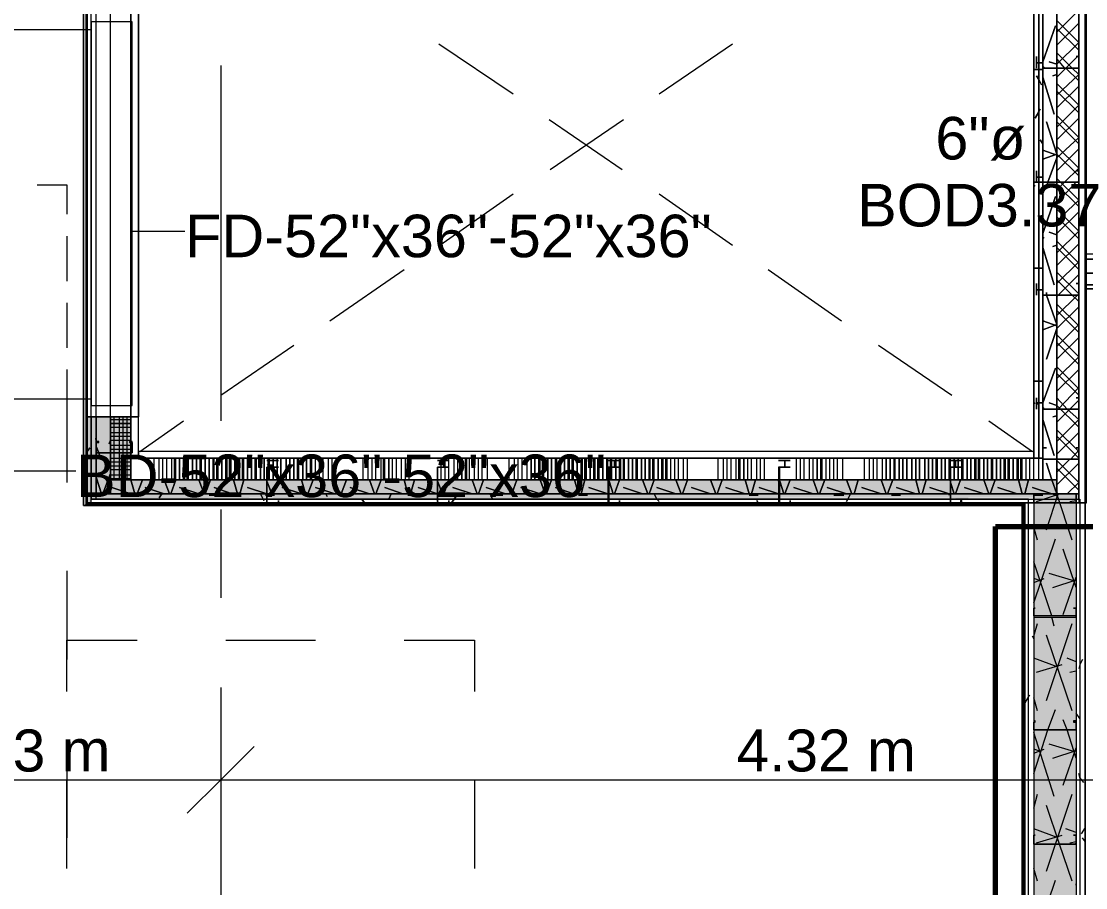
# Model space of a CAD drawing. Header units: metres. Extents: x -2 to 237, y -8 to 52.
# Drawn here: x 25.294 to 29.098, y 29.486 to 32.582 of the extents above; entities that cross this region are included whole.
import ezdxf

# ---------------------------------------------------------------- set-up
doc = ezdxf.new("R2010")
doc.units = ezdxf.units.M
doc.layers.add('HVAC - Ductos', color=5, linetype='Continuous', lineweight=0)
doc.layers.add('PDF3_Text', color=7, linetype='Continuous', lineweight=0)
doc.layers.add('PDF3_Geometry', color=7, linetype='Continuous', lineweight=0, true_color=0xaaaaaa)
doc.layers.add('PDF3_Solid Fills', color=7, linetype='Continuous', lineweight=0, true_color=0xffffff)
doc.styles.add('PDF Helvetica', font='')
doc.styles.get('PDF Helvetica').set_extended_font_data('Helvetica')

msp = doc.modelspace()

# ---------------------------------------------------------------- hatches: boundary and pattern name
at = {"layer": 'PDF3_Solid Fills', "lineweight": 0, "transparency": 33554559}
h = msp.add_hatch(color=256, dxfattribs=at)
h.paths.add_polyline_path([(25.5433, 32.6162), (25.5617, 32.6162), (25.5617, 33.9866), (25.5433, 33.9866)])
h.paths.add_polyline_path([(25.5617, 31.1678), (25.5433, 31.1678), (25.5433, 30.8745), (25.5617, 30.8745)])
h = msp.add_hatch(color=256, dxfattribs=at)
h.paths.add_polyline_path([(25.5433, 32.6162), (25.5617, 32.6162), (25.5617, 33.9866), (25.5433, 33.9866)])
h.paths.add_polyline_path([(25.5617, 31.1678), (25.5433, 31.1678), (25.5433, 30.8745), (25.5617, 30.8745)])
h = msp.add_hatch(color=256, dxfattribs=at)
h.paths.add_polyline_path([(25.612, 32.6162), (25.612, 34.0004), (25.5617, 34.0004), (25.5617, 32.6162)])
h.paths.add_polyline_path([(25.612, 31.1678), (25.5617, 31.1678), (25.5617, 30.8929), (25.612, 30.8929)])
h = msp.add_hatch(color=256, dxfattribs=at)
h.paths.add_polyline_path([(25.612, 32.6162), (25.612, 34.0004), (25.5617, 34.0004), (25.5617, 32.6162)])
h.paths.add_polyline_path([(25.612, 31.1678), (25.5617, 31.1678), (25.5617, 30.8929), (25.612, 30.8929)])
h = msp.add_hatch(color=256, dxfattribs=at)
h.paths.add_polyline_path([(25.612, 32.6162), (25.6854, 32.6162), (25.6854, 34.0004), (25.612, 34.0004)])
h.paths.add_polyline_path([(25.6854, 31.1678), (25.612, 31.1678), (25.612, 30.9433), (25.6854, 30.9433)])
h = msp.add_hatch(color=256, dxfattribs=at)
h.paths.add_polyline_path([(25.612, 32.6162), (25.6854, 32.6162), (25.6854, 34.0004), (25.612, 34.0004)])
h.paths.add_polyline_path([(25.6854, 31.1678), (25.612, 31.1678), (25.612, 30.9433), (25.6854, 30.9433)])
h = msp.add_hatch(color=256, dxfattribs=at)
h.paths.add_polyline_path([(25.5296, 32.6162), (25.5433, 32.6162), (25.5433, 33.9683), (25.5296, 33.9683)])
h.paths.add_polyline_path([(25.5296, 30.8608), (25.5433, 30.8608), (25.5433, 31.1678), (25.5296, 31.1678)])
h = msp.add_hatch(color=256, dxfattribs=at)
h.paths.add_polyline_path([(25.5296, 32.6162), (25.5433, 32.6162), (25.5433, 33.9683), (25.5296, 33.9683)])
h.paths.add_polyline_path([(25.5296, 30.8608), (25.5433, 30.8608), (25.5433, 31.1678), (25.5296, 31.1678)])
h = msp.add_hatch(color=256, dxfattribs=at)
h.paths.add_polyline_path([(27.3904, 30.8928), (27.3904, 30.9433), (25.612, 30.9433), (25.612, 30.8928)])
h.paths.add_polyline_path([(28.0046, 30.8928), (28.9946, 30.8928), (28.9946, 30.9433), (28.0046, 30.9433)])
h.paths.add_polyline_path([(28, 30.8928), (28, 30.9433), (27.395, 30.9433), (27.395, 30.8928)])
h = msp.add_hatch(color=256, dxfattribs=at)
h.paths.add_polyline_path([(27.3904, 30.8928), (27.3904, 30.9433), (25.612, 30.9433), (25.612, 30.8928)])
h.paths.add_polyline_path([(28.0046, 30.8928), (28.9946, 30.8928), (28.9946, 30.9433), (28.0046, 30.9433)])
h.paths.add_polyline_path([(28, 30.8928), (28, 30.9433), (27.395, 30.9433), (27.395, 30.8928)])
h = msp.add_hatch(color=256, dxfattribs=at)
h.paths.add_polyline_path([(25.5662, 30.8745), (26.13, 30.8791), (26.1712, 30.8791), (27.1853, 30.8745), (27.1934, 30.8745), (27.1934, 30.8791), (27.3904, 30.8791), (27.3904, 30.8928), (25.5617, 30.8928), (25.5617, 30.8745)])
h.paths.add_polyline_path([(29.0634, 30.8928), (29.0634, 30.8745), (29.0726, 30.8745), (29.0726, 30.8928)])
h.paths.add_polyline_path([(28.0046, 30.8928), (28.0046, 30.8791), (28.6142, 30.8791), (28.6779, 30.8745), (28.6784, 30.8745), (28.6784, 30.8791), (28.9121, 30.8791), (28.9121, 30.8928)])
h.paths.add_polyline_path([(27.395, 30.8928), (27.395, 30.8745), (28, 30.8745), (28, 30.8928)])
h = msp.add_hatch(color=256, dxfattribs=at)
h.paths.add_polyline_path([(26.1712, 30.8791), (26.7624, 30.8745), (26.7671, 30.8745), (26.7671, 30.8791), (26.7808, 30.8791), (27.3856, 30.8745), (27.3904, 30.8745), (27.3904, 30.8928), (25.5617, 30.8928), (25.5617, 30.8745), (25.5662, 30.8745), (26.13, 30.8791)])
h.paths.add_polyline_path([(28.0046, 30.8928), (28.0046, 30.8791), (28.6142, 30.8791), (28.6779, 30.8745), (28.6784, 30.8745), (28.6784, 30.8791), (29.0726, 30.8791), (29.0726, 30.8928)])
h.paths.add_polyline_path([(27.395, 30.8928), (27.395, 30.8745), (28, 30.8745), (28, 30.8928)])
msp.add_hatch(color=256, dxfattribs=at).paths.add_polyline_path([(29.0313, 25.5853), (28.9121, 25.5807), (28.9121, 24.3982), (29.0588, 24.3982), (28.9121, 24.3936), (28.9121, 24.1003), (29.0633, 24.1003), (29.0633, 30.8928), (28.9121, 30.8928), (28.9121, 30.4574), (28.9213, 30.4574), (28.9121, 30.4528), (28.9121, 28.427), (28.9671, 28.427), (28.9121, 28.4224), (28.9121, 25.5853)])

# ---------------------------------------------------------------- linework, layer by layer
at = {"layer": 'HVAC - Ductos', "lineweight": 0}
for points in [[(25.5433, 32.5795), (25.5433, 31.2091), (25.69, 31.2091), (25.69, 32.5795)], [(25.2592, 32.552), (25.5433, 32.552), (25.5433, 31.232), (25.2592, 31.232)]]:
    msp.add_lwpolyline(points, close=True, dxfattribs=at)
for points in [[(25.3508, 31.9974), (25.4562, 31.9974), (25.4562, 31.892)], [(25.4562, 31.8141), (25.4562, 31.6537)], [(25.6854, 31.8324), (25.8779, 31.8324)], [(25.4562, 31.5757), (25.4562, 31.4153)], [(25.4562, 31.3374), (25.4562, 31.232), (25.4562, 30.9341)], [(25.2637, 30.9754), (25.4883, 30.9754)], [(25.4562, 30.6178), (25.4562, 30.3016)], [(25.4562, 30.187), (25.4562, 30.3703), (25.7083, 30.3703)], [(26.0246, 30.3703), (26.3454, 30.3703)], [(26.6617, 30.3703), (26.9138, 30.3703), (26.9138, 30.187)], [(26.0062, 30.1091), (26.0062, 29.8708), (26.0062, 29.6324)], [(25.4562, 29.9808), (25.4562, 29.6645)], [(26.1254, 29.9899), (26.0062, 29.8708), (25.887, 29.7516)], [(16.5691, 29.8708), (18.297, 29.8708), (21.8445, 29.8708), (24.5717, 29.8708), (26.0062, 29.8708), (30.5621, 29.8708)], [(25.4562, 29.5545), (25.4562, 29.8708)], [(26.9138, 29.8708), (26.9138, 29.5545)]]:
    msp.add_lwpolyline(points, dxfattribs=at)
at = {"layer": 'PDF3_Geometry', "lineweight": 0}
for points in [[(17.3987, 23.9902), (19.3879, 23.9902), (29.0954, 23.9902), (29.2054, 23.9902), (29.2054, 24.114), (29.0954, 24.114), (29.0954, 24.2103), (29.0954, 30.8608), (29.1, 30.8608), (29.1, 31.6399), (29.1, 31.7316), (29.1, 33.9683), (29.0954, 33.9683), (29.0954, 34.1837), (19.3879, 34.1837), (17.3987, 34.1837)], [(28.9946, 32.8225), (28.9946, 33.4229), (28.9946, 34.0004), (29.0726, 34.0004), (29.0726, 30.8928), (29.0634, 30.8928), (29.0726, 30.8928), (29.0726, 30.8745), (29.0726, 30.8928), (29.0726, 33.9683), (29.0954, 33.9683), (29.0954, 33.9866), (29.0954, 34.1699)], [(25.612, 31.1678), (25.5617, 31.1678), (25.5617, 32.6162), (25.5617, 33.9683), (25.5617, 33.9866), (25.5617, 34.0004), (25.612, 34.0004), (25.5617, 34.0004), (23.0958, 34.0004), (23.0958, 33.9866), (23.0958, 33.9683), (23.0958, 30.8928), (23.0454, 30.8928), (22.9445, 30.8928), (22.3945, 30.8928)], [(27.3904, 30.8745), (26.7808, 30.8745), (26.1712, 30.8745), (25.7129, 30.8745), (25.5617, 30.8745), (25.5433, 30.8745), (25.5433, 31.1678), (25.5433, 32.6162), (25.5433, 33.9683), (25.5433, 33.9866), (23.1095, 33.9866)], [(25.5617, 32.6162), (25.612, 32.6162), (25.6854, 32.6162), (25.6854, 31.1678), (25.6854, 31.0395), (25.6854, 31.0211), (25.7129, 31.0211), (28.9121, 31.0211), (28.9304, 31.0211), (28.9442, 31.0211), (28.9442, 30.9433), (28.9442, 31.0211), (28.9442, 33.7941), (28.9442, 33.9683), (28.9442, 33.9866), (28.9442, 34.0004), (28.9946, 34.0004), (28.9442, 34.0004), (28.9304, 34.0004), (25.6854, 34.0004), (25.612, 34.0004)], [(25.6854, 33.9866), (28.9304, 33.9866), (28.9304, 33.9683), (28.9304, 31.0211)], [(23.1279, 33.9683), (25.5296, 33.9683), (25.5296, 30.8608), (25.5296, 31.1678), (25.5296, 32.6162), (25.5296, 31.1678), (25.5433, 31.1678)], [(25.7129, 30.8608), (25.5433, 30.8608), (25.5296, 30.8608), (28.88, 30.8608), (28.8754, 30.8608), (28.8754, 30.8562), (28.8709, 30.8516), (25.5158, 30.8516), (25.5158, 33.9591), (25.5158, 30.8516), (25.5158, 33.9591), (25.5158, 30.8516), (28.8709, 30.8516), (28.8754, 30.8562), (28.8754, 30.8608), (28.88, 30.8608), (25.7129, 30.8608), (25.5433, 30.8608), (25.5296, 30.8608), (25.5296, 33.9683)], [(25.5296, 33.9683), (25.5296, 30.8608), (28.6784, 30.8608), (25.5296, 30.8608), (25.525, 30.8608), (25.525, 30.8562), (25.5204, 30.8516), (25.5158, 30.8516), (28.8709, 30.8516), (25.5158, 30.8516), (25.5204, 30.8516), (25.525, 30.8562), (25.525, 30.8608), (25.5296, 30.8608), (25.525, 30.8608), (25.525, 30.8562), (25.5204, 30.8516), (25.5158, 30.8516), (25.5204, 30.8516), (25.525, 30.8562), (25.525, 30.8608), (25.5296, 30.8608), (25.5296, 33.9683)], [(25.525, 33.9683), (25.525, 30.8608), (28.8754, 30.8608), (25.525, 30.8608), (25.525, 33.9683), (25.525, 30.8562), (28.8754, 30.8562), (25.525, 30.8562), (25.525, 33.9683)], [(25.5296, 31.1678), (25.7129, 31.1678), (25.7129, 32.6162), (25.6854, 32.6162), (25.6854, 33.9683), (25.7129, 33.9683), (28.9121, 33.9683), (25.7129, 33.9683)], [(28.9121, 33.9683), (28.9121, 31.0441), (28.9121, 31.0211), (28.9121, 31.0441)], [(28.9121, 33.7941), (28.9121, 31.0441), (28.9121, 33.9683), (28.9121, 33.8308)], [(29.1, 30.8608), (29.0954, 30.8608), (29.0954, 30.8928), (29.0954, 30.8608), (29.0954, 30.8745), (29.0954, 30.8928), (29.0954, 33.9683)], [(28.9121, 33.7941), (28.9121, 31.0441), (25.7129, 31.0441), (25.7129, 31.1678), (25.5296, 31.1678), (25.5296, 30.8608), (25.7129, 30.8608), (28.88, 30.8608), (28.88, 24.2103)], [(28.9442, 33.7941), (28.9442, 30.9433), (28.9946, 30.9433), (28.9946, 30.8928), (28.9946, 30.9433), (28.9946, 31.0166), (28.9946, 31.1953), (28.9946, 31.6033), (28.9946, 32.0066), (28.9946, 32.4145), (28.9946, 32.6162)], [(28.9946, 32.8179), (28.9946, 32.6162), (28.9946, 32.4145), (28.9946, 32.0066), (28.9946, 31.6033), (28.9946, 31.1953), (28.9946, 31.0166), (28.9946, 30.8928), (28.9946, 30.9433), (28.6142, 30.9433), (28.0046, 30.9433)], [(25.5433, 30.8608), (25.5433, 30.8745), (26.1712, 30.8745), (26.7808, 30.8745), (27.3904, 30.8745), (26.7808, 30.8745), (26.1712, 30.8745), (25.5617, 30.8745), (25.5617, 30.8928), (26.1712, 30.8928), (26.7808, 30.8928), (27.3904, 30.8928), (26.7808, 30.8928), (26.1712, 30.8928), (25.7129, 30.8928), (25.612, 30.8928), (25.5617, 30.8928), (25.5617, 31.1678), (25.5617, 32.6162), (25.5433, 32.6162), (25.5296, 32.6162)], [(25.5296, 31.1678), (25.5296, 32.6162), (25.5296, 31.1678)], [(25.5617, 31.1678), (25.5433, 31.1678), (25.5433, 32.6162)], [(28.9946, 32.6162), (28.9946, 32.4145), (28.9946, 32.0066), (28.9946, 31.6033), (28.9946, 31.1953), (28.9946, 31.0166), (28.9946, 30.9433), (28.9442, 30.9433), (28.9121, 30.9433), (28.6142, 30.9433), (28.0046, 30.9433), (28.6142, 30.9433), (28.9442, 30.9433), (28.9442, 31.0211), (25.6854, 31.0211), (25.6854, 30.9433), (26.1712, 30.9433), (26.7808, 30.9433), (27.3904, 30.9433), (26.7808, 30.9433), (26.1712, 30.9433), (25.7129, 30.9433), (25.6854, 30.9433), (25.612, 30.9433), (25.612, 31.0395), (25.612, 31.1678), (25.612, 32.6162)], [(25.6854, 31.1678), (25.612, 31.1678), (25.612, 32.6162)], [(25.7129, 32.6162), (25.7129, 31.1678), (25.6854, 31.1678), (25.6854, 32.6162)], [(28.9946, 32.5429), (29.068, 32.6162)], [(28.9946, 32.4283), (29.0726, 32.5062), (28.9946, 32.5841)], [(28.9946, 32.497), (29.0726, 32.5749)], [(28.9946, 32.5566), (29.0726, 32.4787)], [(26.7854, 32.5016), (27.0513, 32.3229)], [(27.5738, 32.3229), (27.835, 32.5016)], [(28.9946, 32.3183), (29.0726, 32.3916), (29.0496, 32.4145), (28.9946, 32.4695)], [(28.9946, 32.3824), (29.0267, 32.4145), (29.0726, 32.4604)], [(26.0062, 32.4237), (26.0062, 31.1541)], [(28.9946, 32.4466), (29.0222, 32.4145)], [(29.0267, 32.4145), (29.0726, 32.3687)], [(28.9946, 32.2037), (29.0726, 32.2816), (28.9946, 32.3595)], [(28.9946, 32.2724), (29.0726, 32.3504)], [(28.9946, 32.332), (29.0726, 32.2541)], [(27.1796, 32.2312), (27.4408, 32.0524)], [(27.1842, 32.0524), (27.4454, 32.2312)], [(28.9946, 32.0937), (29.0726, 32.167), (28.9946, 32.2449)], [(28.9946, 32.1579), (29.0726, 32.2358)], [(28.9946, 32.222), (29.0726, 32.1441)], [(28.9946, 31.9791), (29.0222, 32.0066), (29.0726, 32.057), (28.9946, 32.1349)], [(28.9946, 32.0479), (29.0726, 32.1257)], [(28.9946, 32.1074), (29.0726, 32.0295)], [(28.9946, 31.8691), (29.0726, 31.9424), (28.9946, 32.0203)], [(28.9946, 31.9333), (29.0634, 32.0066)], [(28.9946, 31.9974), (29.0726, 31.9195)], [(29.068, 32.0066), (29.0726, 32.0112)], [(26.79, 31.782), (27.0513, 31.9653)], [(27.5738, 31.9653), (27.835, 31.782)], [(28.9946, 31.7545), (29.0726, 31.8324), (28.9946, 31.9104)], [(28.9946, 31.8233), (29.0726, 31.9012)], [(28.9946, 31.8829), (29.0726, 31.805)], [(29.0726, 31.7179), (28.9946, 31.7958)], [(28.9946, 31.7087), (29.0726, 31.7866)], [(28.9946, 31.7729), (29.0726, 31.6949)], [(31.3826, 31.7499), (29.0954, 31.7499)], [(26.3959, 31.5116), (26.6617, 31.6949)], [(27.9634, 31.6949), (28.2246, 31.5116)], [(28.9946, 31.6445), (29.0726, 31.7224)], [(28.9946, 31.53), (29.068, 31.6033), (29.0726, 31.6079), (28.9946, 31.6858)], [(28.9946, 31.5987), (29.0726, 31.6766)], [(28.9946, 31.6583), (29.0496, 31.6033), (29.0726, 31.5803)], [(29.0954, 31.6262), (31.3826, 31.6262), (29.1, 31.6262)], [(29.0726, 31.4933), (28.9946, 31.5711)], [(28.9946, 31.4841), (29.0726, 31.562)], [(28.9946, 31.5483), (29.0726, 31.4703)], [(28.9946, 31.4199), (29.0726, 31.4979)], [(28.9946, 31.3053), (29.0726, 31.3833), (28.9946, 31.4612)], [(26.0062, 31.2458), (26.2675, 31.4245)], [(28.3576, 31.4245), (28.6188, 31.2458)], [(28.9946, 31.3741), (29.0726, 31.452)], [(28.9946, 31.4337), (29.0726, 31.3558)], [(29.0726, 31.2687), (28.9946, 31.3466)], [(28.9946, 31.2595), (29.0726, 31.3374)], [(28.9946, 31.3237), (29.0726, 31.2458)], [(28.9992, 31.1953), (29.0726, 31.2733)], [(28.9946, 31.0808), (29.0726, 31.1587), (29.0313, 31.1953), (28.9946, 31.2366)], [(28.9946, 31.1495), (29.0404, 31.1953), (29.0726, 31.2274)], [(28.9946, 31.2091), (29.0726, 31.1312)], [(25.5296, 30.8608), (25.5296, 31.1678), (25.5296, 30.8608)], [(25.7175, 31.0441), (25.8733, 31.1541)], [(28.7517, 31.1541), (28.9076, 31.0441)], [(29.0726, 31.0441), (28.9946, 31.122)], [(28.9946, 31.0349), (29.0726, 31.1128)], [(28.9946, 31.0991), (29.0726, 31.0211)], [(29.045, 31.0166), (29.0726, 31.0487)], [(28.9946, 30.9708), (29.0404, 31.0166)], [(29.0313, 30.8928), (29.0726, 30.9341), (28.9946, 31.012)], [(28.9946, 30.9249), (29.0726, 31.0028)], [(28.9946, 30.9845), (29.0726, 30.9066)], [(27.3904, 30.9433), (26.7808, 30.9433), (26.1712, 30.9433), (25.612, 30.9433), (25.612, 30.8928), (26.1712, 30.8928), (26.7808, 30.8928), (27.3904, 30.8928)], [(28, 30.9433), (27.395, 30.9433)], [(27.395, 30.8928), (28.0046, 30.8928), (28.6142, 30.8928), (28.9121, 30.8928)], [(28.8938, 24.2103), (28.8938, 30.8608), (28.8938, 30.8745), (28.6142, 30.8745), (28.0046, 30.8745), (27.395, 30.8745), (28.0046, 30.8745), (28.6142, 30.8745), (28.9121, 30.8745), (29.0634, 30.8745), (29.0726, 30.8745), (29.0726, 30.8928), (29.0634, 30.8928), (29.0634, 30.8745), (29.0634, 30.8608), (29.0634, 24.2103)], [(28.9992, 30.8928), (28.9946, 30.8974)], [(27.395, 30.8745), (28.0046, 30.8745), (28.6142, 30.8745), (28.9121, 30.8745), (29.0634, 30.8745), (29.0726, 30.8745), (29.0726, 30.8608), (25.5433, 30.8608), (25.5296, 30.8608), (28.88, 30.8608), (28.88, 24.2103), (28.88, 30.8608)], [(25.5296, 30.8608), (29.1, 30.8608), (25.5296, 30.8608)], [(28.88, 24.2103), (28.88, 30.8608), (28.8754, 30.8608), (28.8754, 30.8562), (28.8709, 30.8516), (28.8709, 24.2194), (28.8709, 30.8516)], [(28.8754, 30.8562), (28.8754, 24.2103), (28.8754, 30.8608)], [(28.9121, 30.8608), (28.9121, 24.2103), (28.9121, 24.1003), (28.8938, 24.1003)], [(29.0726, 30.8745), (29.0772, 30.8745), (29.0772, 30.8608)], [(29.1917, 24.0498), (29.0954, 24.0498), (29.0954, 24.1003), (29.0954, 24.2103), (29.0954, 30.8608), (29.0772, 30.8608), (29.0772, 24.2103), (29.0772, 24.1003)], [(29.1, 30.8608), (29.0954, 30.8608), (29.0954, 24.114), (29.9709, 24.114)], [(26.0062, 30.8378), (26.0062, 30.5216)], [(26.0062, 30.2007), (26.0062, 28.9312)]]:
    msp.add_lwpolyline(points, dxfattribs=at)
for points in [[(28.9304, 33.9866), (28.9304, 31.0211), (28.9442, 31.0211), (28.9442, 33.7941), (28.9442, 33.9866)], [(28.9121, 33.9683), (28.9121, 31.0211), (28.9304, 31.0211), (28.9304, 33.9683)], [(29.0726, 30.8608), (29.0954, 30.8608), (29.0954, 33.9683), (29.0726, 33.9683)], [(29.1, 30.8608), (29.1, 31.6399), (29.1, 31.7316), (29.1, 33.9683), (29.0954, 33.9683), (29.0954, 30.8608)], [(28.9442, 32.4558), (28.9442, 32.4329), (28.9258, 32.4329), (28.9213, 32.4329), (28.9213, 32.4145), (28.9213, 32.4558), (28.9213, 32.4512), (28.9213, 32.4558), (28.9213, 32.4145), (28.9213, 32.4329), (28.9258, 32.4329), (28.9442, 32.4329), (28.9442, 32.4145), (28.9488, 32.4145), (29.0726, 32.4145), (29.0726, 32.4558), (29.0634, 32.4558), (29.0726, 32.4558), (29.0726, 32.4145), (28.9488, 32.4145), (28.9442, 32.4145)], [(28.9442, 32.0479), (28.9442, 32.0249), (28.9258, 32.0249), (28.9213, 32.0249), (28.9213, 32.0066), (28.9213, 32.0479), (28.9213, 32.0433), (28.9213, 32.0479), (28.9213, 32.0066), (28.9213, 32.0249), (28.9258, 32.0249), (28.9442, 32.0249), (28.9442, 32.0066), (28.9488, 32.0066), (29.0726, 32.0066), (29.0726, 32.0479), (29.0634, 32.0479), (29.0726, 32.0479), (29.0726, 32.0066), (28.9488, 32.0066), (28.9442, 32.0066)], [(29.1276, 31.7316), (29.0954, 31.7316), (29.0954, 31.6445), (29.0954, 31.6399), (29.1276, 31.6399), (29.1276, 31.6491), (29.1276, 31.6399), (29.0954, 31.6399), (29.0954, 31.6445), (29.0954, 31.7316), (29.1276, 31.7316), (29.1276, 31.727)], [(31.3826, 31.7316), (29.0954, 31.7316)], [(29.0954, 31.6812), (30.9655, 31.6812), (31.3688, 31.6812), (31.3826, 31.6812), (31.3688, 31.6812), (30.9655, 31.6812)], [(28.9442, 31.6445), (28.9442, 31.6216), (28.9258, 31.6216), (28.9213, 31.6216), (28.9213, 31.6033), (28.9213, 31.6399), (28.9213, 31.6445), (28.9213, 31.6399), (28.9213, 31.6354), (28.9213, 31.6399), (28.9213, 31.6445), (28.9213, 31.6399), (28.9213, 31.6033), (28.9213, 31.6216), (28.9258, 31.6216), (28.9442, 31.6216), (28.9442, 31.6033), (28.9488, 31.6033), (29.0726, 31.6033), (29.0726, 31.6399), (29.0726, 31.6445), (29.0634, 31.6445), (29.0726, 31.6445), (29.0726, 31.6399), (29.0726, 31.6033), (28.9488, 31.6033), (28.9442, 31.6033)], [(29.0954, 31.6399), (31.3826, 31.6399)], [(28.9442, 31.2366), (28.9442, 31.2183), (28.9258, 31.2183), (28.9213, 31.2183), (28.9213, 31.2137), (28.9213, 31.1999), (28.9213, 31.2366), (28.9213, 31.232), (28.9213, 31.2366), (28.9213, 31.1953), (28.9213, 31.2137), (28.9258, 31.2137), (28.9258, 31.2183), (28.9442, 31.2183), (28.9442, 31.1953), (28.9488, 31.1953), (29.0726, 31.1953), (29.0726, 31.2366), (29.0634, 31.2366), (29.0726, 31.2366), (29.0726, 31.1953), (28.9488, 31.1953), (28.9442, 31.1953)], [(25.5296, 30.8608), (25.5433, 30.8608), (25.5433, 31.1678), (25.5296, 31.1678)], [(25.5433, 30.8745), (25.5617, 30.8745), (25.5617, 31.1678), (25.5433, 31.1678)], [(25.5617, 30.8928), (25.612, 30.8928), (25.612, 31.0395), (25.612, 31.1678), (25.5617, 31.1678)], [(25.612, 30.9433), (25.6854, 30.9433), (25.6854, 31.0395), (25.6854, 31.1678), (25.612, 31.1678), (25.612, 31.0395)], [(25.7129, 31.0211), (25.7129, 31.1678), (25.6854, 31.1678), (25.6854, 31.0395), (25.6854, 31.0211)], [(25.5617, 31.0762), (25.5663, 31.0762), (25.5709, 31.0762), (25.5709, 31.0808), (25.5617, 31.0808), (25.5617, 31.0762), (25.5617, 31.0395), (25.69, 31.0395), (25.69, 31.0762), (25.69, 31.0808), (25.6808, 31.0808), (25.6808, 31.0762), (25.69, 31.0762), (25.69, 31.0395), (25.5617, 31.0395)], [(25.7129, 31.0441), (25.7129, 31.0211), (28.9121, 31.0211), (28.9121, 31.0441)], [(28.9442, 31.0578), (28.9488, 31.0578), (28.958, 31.0578), (28.9488, 31.0578), (28.9442, 31.0578), (28.9442, 31.0166), (28.9488, 31.0166), (29.0726, 31.0166), (29.0726, 31.0578), (29.0634, 31.0578), (29.0726, 31.0578), (29.0726, 31.0166), (28.9488, 31.0166), (28.9442, 31.0166)], [(28.9442, 31.0578), (28.9488, 31.0578), (28.958, 31.0578), (28.9488, 31.0578), (28.9442, 31.0578), (28.9442, 31.0166), (28.9488, 31.0166), (29.0726, 31.0166), (29.0726, 31.0578), (29.0634, 31.0578), (29.0726, 31.0578), (29.0726, 31.0166), (28.9488, 31.0166), (28.9442, 31.0166)], [(26.2125, 30.9891), (26.1942, 30.9891), (26.1942, 31.012), (26.1896, 31.012), (26.1758, 31.012), (26.2125, 31.012), (26.2079, 31.012), (26.2125, 31.012), (26.1712, 31.012), (26.1896, 31.012), (26.1942, 31.012), (26.1942, 30.9891), (26.1758, 30.9891), (26.1712, 30.9891), (26.1712, 30.8653), (26.1712, 30.8608), (26.1758, 30.8608), (26.2125, 30.8608), (26.2125, 30.8653), (26.2125, 30.8699), (26.2125, 30.8653), (26.2125, 30.8608), (26.1758, 30.8608), (26.1712, 30.8608), (26.1712, 30.8653), (26.1712, 30.9891), (26.1758, 30.9891)], [(26.8221, 30.9891), (26.8038, 30.9891), (26.8038, 31.012), (26.7854, 31.012), (26.8221, 31.012), (26.8175, 31.012), (26.8221, 31.012), (26.7854, 31.012), (26.7808, 31.012), (26.7854, 31.012), (26.8038, 31.012), (26.8038, 30.9891), (26.7854, 30.9891), (26.7808, 30.9891), (26.7808, 30.8653), (26.7808, 30.8608), (26.7854, 30.8608), (26.8221, 30.8608), (26.8221, 30.8653), (26.8221, 30.8699), (26.8221, 30.8653), (26.8221, 30.8608), (26.7854, 30.8608), (26.7808, 30.8653), (26.7808, 30.9891), (26.7854, 30.9891)], [(27.4317, 30.9891), (27.4134, 30.9891), (27.4134, 31.012), (27.395, 31.012), (27.4317, 31.012), (27.4271, 31.012), (27.4317, 31.012), (27.395, 31.012), (27.3904, 31.012), (27.395, 31.012), (27.4134, 31.012), (27.4134, 30.9891), (27.395, 30.9891), (27.3904, 30.9891), (27.3904, 30.8653), (27.3904, 30.8608), (27.395, 30.8608), (27.4317, 30.8608), (27.4317, 30.8653), (27.4317, 30.8699), (27.4317, 30.8653), (27.4317, 30.8608), (27.395, 30.8608), (27.395, 30.8653), (27.395, 30.9891)], [(28.0413, 30.9891), (28.023, 30.9891), (28.023, 31.012), (28.0046, 31.012), (28.0413, 31.012), (28.0367, 31.012), (28.0413, 31.012), (28.0046, 31.012), (28, 31.012), (28.0046, 31.012), (28.023, 31.012), (28.023, 30.9891), (28.0046, 30.9891), (28, 30.9891), (28, 30.8653), (28.0046, 30.8608), (28.0413, 30.8608), (28.0413, 30.8653), (28.0413, 30.8699), (28.0413, 30.8653), (28.0413, 30.8608), (28.0046, 30.8608), (28.0046, 30.8653), (28.0046, 30.9891)], [(28.6554, 30.9891), (28.6326, 30.9891), (28.6326, 31.012), (28.6142, 31.012), (28.6508, 31.012), (28.6463, 31.012), (28.6508, 31.012), (28.6554, 31.012), (28.6508, 31.012), (28.6142, 31.012), (28.6326, 31.012), (28.6326, 30.9891), (28.6142, 30.9891), (28.6142, 30.8653), (28.6142, 30.8608), (28.6508, 30.8608), (28.6554, 30.8653), (28.6554, 30.8699), (28.6508, 30.8699), (28.6508, 30.8653), (28.6508, 30.8608), (28.6142, 30.8608), (28.6142, 30.8653), (28.6142, 30.9891)], [(28, 30.9433), (27.395, 30.9433)], [(27.395, 30.8928), (28.0046, 30.8928), (28.6142, 30.8928), (28.9121, 30.8928), (28.6142, 30.8928), (28.0046, 30.8928)], [(29.0634, 30.8608), (29.0634, 30.8883), (29.0634, 30.8928), (28.9121, 30.8928), (28.9121, 30.8883), (28.9121, 30.8608), (28.9167, 30.8608), (28.9121, 30.8608), (28.9121, 30.8883), (28.9121, 30.8928), (29.0634, 30.8928), (29.0634, 30.8883), (29.0634, 30.8608), (29.0588, 30.8608)], [(29.0954, 24.114), (29.0954, 30.8608), (29.0954, 24.1186), (29.9709, 24.1186), (29.9709, 24.1232), (29.9709, 24.1278), (29.9709, 24.1232), (29.9709, 24.1186), (29.9709, 24.114)], [(28.9121, 30.4849), (28.9121, 30.4574), (28.9121, 30.4528), (29.0588, 30.4528), (29.0634, 30.4528), (29.0634, 30.4574), (29.0634, 30.4849), (29.0542, 30.4849), (29.0634, 30.4849), (29.0634, 30.4574), (29.0588, 30.4574), (28.9121, 30.4574), (28.9121, 30.4849), (28.9167, 30.4849)], [(28.9121, 30.0816), (28.9121, 30.0495), (29.0634, 30.0495), (29.0634, 30.0816), (29.0588, 30.0816), (29.0588, 30.077), (29.0634, 30.077), (29.0634, 30.0495), (28.9121, 30.0495), (28.9121, 30.077), (28.9167, 30.077), (28.9167, 30.0816)], [(28.9121, 30.0816), (28.9121, 30.0495), (29.0588, 30.0495), (29.0634, 30.0495), (29.0634, 30.0816), (29.0542, 30.0816), (29.0542, 30.077), (29.0634, 30.077), (29.0634, 30.0495), (29.0588, 30.0495), (28.9121, 30.0495), (28.9121, 30.077), (28.9167, 30.077), (28.9167, 30.0816)], [(28.9121, 29.6737), (28.9121, 29.6461), (28.9121, 29.6416), (29.0588, 29.6416), (29.0634, 29.6416), (29.0634, 29.6461), (29.0634, 29.6737), (29.0542, 29.6737), (29.0634, 29.6737), (29.0634, 29.6461), (29.0588, 29.6416), (28.9121, 29.6416), (28.9121, 29.6461), (28.9121, 29.6737), (28.9167, 29.6737)]]:
    msp.add_lwpolyline(points, close=True, dxfattribs=at)
at = {"layer": 'PDF3_Geometry', "color": 254, "lineweight": 0, "true_color": 0xdddddd}
for points in [[(28.99, 32.5657), (28.9442, 32.4374), (28.9442, 32.4329), (28.9442, 32.4374)], [(28.9488, 32.4191), (28.9442, 32.4145)], [(28.9671, 32.4374), (28.9946, 32.4283)], [(28.9442, 32.3824), (28.9854, 32.2495)], [(28.9946, 32.3916), (28.9808, 32.387)], [(28.958, 32.222), (28.9946, 32.1074), (28.9442, 32.0891), (28.9946, 32.1074)], [(28.9442, 32.1211), (28.9946, 32.1029)], [(28.9946, 32.0937), (28.9626, 32.0066), (28.958, 31.9837), (28.9626, 32.0066)], [(28.99, 31.9562), (28.9442, 31.8233)], [(28.9488, 31.8095), (28.9442, 31.805)], [(28.9671, 31.8279), (28.9946, 31.8187)], [(28.9442, 31.7729), (28.9854, 31.6399)], [(28.9946, 31.782), (28.9808, 31.7774)], [(28.958, 31.6124), (28.958, 31.6033), (28.9946, 31.4979), (28.9442, 31.4795), (28.9946, 31.4979), (28.958, 31.6033)], [(28.9442, 31.5116), (28.9946, 31.4933)], [(28.9946, 31.4841), (28.958, 31.3741)], [(28.99, 31.342), (28.9442, 31.2183), (28.9442, 31.2137), (28.9442, 31.2183)], [(28.9488, 31.1999), (28.9442, 31.1953)], [(28.9671, 31.2183), (28.9946, 31.2091)], [(25.5709, 31.1678), (25.5663, 31.1678)], [(28.9442, 31.1587), (28.9854, 31.0303)], [(28.9946, 31.1724), (28.9808, 31.1678)], [(25.612, 31.0854), (25.6075, 31.0716)], [(25.5617, 31.0716), (25.5617, 31.067)], [(25.5617, 31.0624), (25.5709, 31.0395), (25.5754, 31.0257), (25.5709, 31.0395)], [(25.612, 30.9662), (25.5846, 30.8928)], [(28.958, 31.0028), (28.9763, 30.9433), (28.9946, 30.8928), (28.9763, 30.9433)], [(25.5617, 30.9524), (25.58, 30.8928)], [(25.6854, 30.9433), (25.6992, 30.8928)], [(25.7267, 30.9433), (25.7083, 30.8928)], [(25.8046, 30.9433), (25.8229, 30.8928)], [(25.8459, 30.9433), (25.8275, 30.8928)], [(25.9283, 30.9433), (25.9467, 30.8928)], [(25.9696, 30.9433), (25.9513, 30.8928)], [(26.0521, 30.9433), (26.0658, 30.8928)], [(26.0888, 30.9433), (26.075, 30.8928)], [(26.1712, 30.9387), (26.1896, 30.8928)], [(26.2125, 30.9433), (26.1942, 30.8928)], [(26.295, 30.9433), (26.3088, 30.8928)], [(26.3362, 30.9433), (26.3179, 30.8928)], [(26.4142, 30.9433), (26.4325, 30.8928)], [(26.4554, 30.9433), (26.4371, 30.8928)], [(26.5379, 30.9433), (26.5562, 30.8928)], [(26.5792, 30.9433), (26.5608, 30.8928)], [(26.6617, 30.9433), (26.6754, 30.8928)], [(26.6984, 30.9433), (26.6846, 30.8928)], [(26.7808, 30.9387), (26.7992, 30.8928)], [(26.8221, 30.9433), (26.8038, 30.8928)], [(26.9046, 30.9433), (26.9229, 30.8928)], [(26.9459, 30.9433), (26.9275, 30.8928)], [(27.0238, 30.9433), (27.0421, 30.8928)], [(27.065, 30.9433), (27.0467, 30.8928)], [(27.1475, 30.9433), (27.1658, 30.8928)], [(27.1888, 30.9433), (27.1704, 30.8928)], [(27.2712, 30.9433), (27.285, 30.8928)], [(27.308, 30.9433), (27.2942, 30.8928)], [(27.395, 30.9387), (27.4088, 30.8928)], [(27.4317, 30.9433), (27.4134, 30.8928)], [(27.5142, 30.9433), (27.5325, 30.8928)], [(27.5554, 30.9433), (27.5371, 30.8928)], [(27.6334, 30.9433), (27.6517, 30.8928)], [(27.6746, 30.9433), (27.6562, 30.8928)], [(27.7571, 30.9433), (27.7754, 30.8928)], [(27.7984, 30.9433), (27.78, 30.8928)], [(27.8808, 30.9433), (27.8946, 30.8928)], [(27.9175, 30.9433), (27.9038, 30.8928)], [(28, 30.9433), (28, 30.9387)], [(28.0046, 30.9387), (28.0184, 30.8928)], [(28.0413, 30.9433), (28.023, 30.8928)], [(28.1238, 30.9433), (28.1421, 30.8928)], [(28.165, 30.9433), (28.1467, 30.8928)], [(28.243, 30.9433), (28.2613, 30.8928)], [(28.2842, 30.9433), (28.2704, 30.8928)], [(28.3667, 30.9433), (28.385, 30.8928)], [(28.408, 30.9433), (28.3896, 30.8928)], [(28.4904, 30.9433), (28.5042, 30.8928)], [(28.5271, 30.9433), (28.5134, 30.8928)], [(28.6096, 30.9433), (28.6142, 30.9387)], [(28.6142, 30.9341), (28.628, 30.8928)], [(28.6508, 30.9433), (28.6326, 30.8928)], [(28.7334, 30.9433), (28.7517, 30.8928)], [(28.7746, 30.9433), (28.7563, 30.8928)], [(28.8571, 30.9433), (28.8709, 30.8928)], [(28.8938, 30.9433), (28.88, 30.8928)], [(25.5983, 30.8928), (25.5892, 30.8928)], [(25.6166, 30.9157), (25.6854, 30.8928)], [(25.7175, 30.8928), (25.7129, 30.8928)], [(25.7358, 30.9157), (25.8046, 30.8928)], [(25.8413, 30.8928), (25.8321, 30.8928)], [(25.8596, 30.9157), (25.9283, 30.8928)], [(25.965, 30.8928), (25.9558, 30.8928)], [(25.9833, 30.9157), (26.0475, 30.8928)], [(26.0842, 30.8928), (26.0796, 30.8928)], [(26.1025, 30.9157), (26.1712, 30.8928)], [(26.2079, 30.8928), (26.1988, 30.8928)], [(26.2263, 30.9157), (26.295, 30.8928)], [(26.3271, 30.8928), (26.3225, 30.8928)], [(26.3454, 30.9157), (26.4142, 30.8928)], [(26.4508, 30.8928), (26.4462, 30.8928)], [(26.4692, 30.9157), (26.5379, 30.8928)], [(26.5746, 30.8928), (26.5654, 30.8928)], [(26.5929, 30.9157), (26.6571, 30.8928)], [(26.6938, 30.8928), (26.6892, 30.8928)], [(26.7121, 30.9157), (26.7808, 30.8928)], [(26.8175, 30.8928), (26.8084, 30.8928)], [(26.8358, 30.9157), (26.9046, 30.8928)], [(26.9367, 30.8928), (26.9321, 30.8928)], [(26.955, 30.9157), (27.0238, 30.8928)], [(27.0604, 30.8928), (27.0558, 30.8928)], [(27.0788, 30.9157), (27.1475, 30.8928)], [(27.1842, 30.8928), (27.175, 30.8928)], [(27.2025, 30.9157), (27.2666, 30.8928)], [(27.3034, 30.8928), (27.2988, 30.8928)], [(27.3217, 30.9157), (27.3904, 30.8928)], [(27.4271, 30.8928), (27.418, 30.8928)], [(27.4454, 30.9157), (27.5142, 30.8928)], [(27.5462, 30.8928), (27.5417, 30.8928)], [(27.5646, 30.9157), (27.6334, 30.8928)], [(27.67, 30.8928), (27.6654, 30.8928)], [(27.6884, 30.9157), (27.7571, 30.8928)], [(27.7938, 30.8928), (27.7846, 30.8928)], [(27.8121, 30.9157), (27.8808, 30.8928)], [(27.913, 30.8928), (27.9084, 30.8928)], [(27.9312, 30.9157), (28, 30.8928)], [(28.0367, 30.8928), (28.0275, 30.8928)], [(28.055, 30.9157), (28.1238, 30.8928)], [(28.1558, 30.8928), (28.1513, 30.8928)], [(28.1742, 30.9157), (28.243, 30.8928)], [(28.2796, 30.8928), (28.275, 30.8928)], [(28.298, 30.9157), (28.3667, 30.8928)], [(28.4034, 30.8928), (28.3942, 30.8928)], [(28.4217, 30.9157), (28.4904, 30.8928)], [(28.5226, 30.8928), (28.518, 30.8928)], [(28.5408, 30.9157), (28.6096, 30.8928)], [(28.6463, 30.8928), (28.6371, 30.8928)], [(28.6646, 30.9157), (28.7334, 30.8928)], [(28.7654, 30.8928), (28.7608, 30.8928)], [(28.7838, 30.9157), (28.8526, 30.8928)], [(28.8892, 30.8928), (28.8846, 30.8928)], [(28.9076, 30.9157), (28.9763, 30.8928)]]:
    msp.add_lwpolyline(points, close=True, dxfattribs=at)
at = {"layer": 'PDF3_Geometry', "color": 254, "lineweight": 0, "true_color": 0xeaeaea}
for points in [[(28.9304, 32.4099), (28.9121, 32.4099), (28.9304, 32.4099), (28.9442, 32.4099)], [(28.9213, 32.387), (28.9304, 32.3733), (28.9396, 32.355), (28.9304, 32.3733)], [(28.9167, 32.2358), (28.9304, 32.2587), (28.935, 32.2679), (28.9304, 32.2587)], [(28.935, 32.1579), (28.9442, 32.1441)], [(28.9304, 32.0066), (28.9121, 32.0066), (28.9304, 32.0066), (28.9442, 32.0066)], [(28.9121, 31.9974), (28.9167, 31.9929)], [(28.9304, 31.6995), (28.9121, 31.6995), (28.9304, 31.6995), (28.9442, 31.6995)], [(28.9304, 31.2961), (28.9121, 31.2961), (28.9304, 31.2961), (28.9442, 31.2961)], [(28.9121, 31.2137), (28.9167, 31.2183)], [(25.6854, 31.1449), (25.612, 31.1449)], [(25.5617, 31.0899), (25.5571, 31.0899)], [(25.5296, 31.0441), (25.5388, 31.0578)], [(25.8596, 31.0211), (25.8596, 30.9433)], [(25.9054, 31.0211), (25.9054, 30.9433)], [(25.9192, 31.0211), (25.9192, 30.9433)], [(25.9513, 31.0211), (25.9513, 30.9433)], [(25.965, 31.0211), (25.965, 30.9433)], [(26.0108, 31.0211), (26.0108, 30.9433)], [(26.0429, 31.0211), (26.0429, 30.9433)], [(26.0566, 31.0211), (26.0566, 30.9433)], [(26.1025, 31.0211), (26.1025, 30.9433)], [(26.1163, 31.0211), (26.1163, 30.9433)], [(26.1483, 31.0211), (26.1483, 30.9433)], [(26.1621, 31.0211), (26.1621, 30.9433)], [(26.1942, 31.0211), (26.1942, 30.9891), (26.1942, 30.9433), (26.1942, 30.9891)], [(26.2079, 31.0211), (26.2079, 31.012), (26.2079, 30.9433), (26.2079, 31.012)], [(26.2217, 31.0211), (26.2217, 30.9433)], [(26.24, 31.0211), (26.24, 30.9433)], [(26.2538, 31.0211), (26.2538, 30.9433)], [(26.2675, 31.0211), (26.2675, 30.9433)], [(26.2996, 31.0211), (26.2996, 30.9433)], [(26.3134, 31.0211), (26.3134, 30.9433)], [(26.6066, 31.0211), (26.6066, 30.9433)], [(26.8679, 31.0211), (26.8679, 30.9433)], [(27.1154, 31.0211), (27.1154, 30.9433)], [(27.1292, 31.0211), (27.1292, 30.9433)], [(27.175, 31.0211), (27.175, 30.9433)], [(27.1888, 31.0211), (27.1888, 30.9433)], [(27.2209, 31.0211), (27.2209, 30.9433)], [(27.2346, 31.0211), (27.2346, 30.9433)], [(27.2804, 31.0211), (27.2804, 30.9433)], [(27.3125, 31.0211), (27.3125, 30.9433)], [(27.3263, 31.0211), (27.3263, 30.9433)], [(27.3721, 31.0211), (27.3721, 30.9433)], [(27.3858, 31.0211), (27.3858, 30.9433)], [(27.418, 31.0211), (27.418, 30.9891), (27.418, 30.9433), (27.418, 30.9891)], [(27.4638, 31.0211), (27.4638, 30.9433)], [(27.4775, 31.0211), (27.4775, 30.9433)], [(27.5096, 31.0211), (27.5096, 30.9433)], [(27.5234, 31.0211), (27.5234, 30.9433)], [(27.5692, 31.0211), (27.5692, 30.9433)], [(27.8763, 31.0211), (27.8763, 30.9433)], [(28.1376, 31.0211), (28.1376, 30.9433)], [(28.385, 31.0211), (28.385, 30.9433)], [(28.3988, 31.0211), (28.3988, 30.9433)], [(28.4308, 31.0211), (28.4308, 30.9433)], [(28.4446, 31.0211), (28.4446, 30.9433)], [(28.4584, 31.0211), (28.4584, 30.9433)], [(28.4767, 31.0211), (28.4767, 30.9433)], [(28.4904, 31.0211), (28.4904, 30.9433)], [(28.5042, 31.0211), (28.5042, 30.9433)], [(28.5226, 31.0211), (28.5226, 30.9433)], [(28.5363, 31.0211), (28.5363, 30.9433)], [(28.55, 31.0211), (28.55, 30.9433)], [(28.5821, 31.0211), (28.5821, 30.9433)], [(28.5959, 31.0211), (28.5959, 30.9433)], [(28.628, 31.0211), (28.628, 31.012), (28.628, 30.9891), (28.628, 30.9433), (28.628, 30.9891)], [(28.6417, 31.0211), (28.6417, 30.9891), (28.6417, 30.9433), (28.6417, 31.012)], [(28.6554, 31.0211), (28.6554, 30.9433)], [(28.6738, 31.0211), (28.6738, 30.9433)], [(28.6876, 31.0211), (28.6876, 30.9433)], [(28.7334, 31.0211), (28.7334, 30.9433)], [(28.7471, 31.0211), (28.7471, 30.9433)], [(28.7792, 31.0211), (28.7792, 30.9433)], [(28.793, 31.0211), (28.793, 30.9433)], [(28.8388, 31.0211), (28.8388, 30.9433)], [(25.5571, 30.8928), (25.5617, 30.8928)], [(25.7862, 30.8791), (25.7954, 30.8928)], [(26.1575, 30.8745), (26.1621, 30.8699), (26.1575, 30.8745), (26.1483, 30.8928)], [(26.3821, 30.8928), (26.3867, 30.8837)], [(26.6021, 30.8745), (26.6066, 30.8745), (26.6158, 30.8928), (26.6066, 30.8745)], [(26.9688, 30.8928), (26.9779, 30.8745)], [(27.5646, 30.8745), (27.5738, 30.8653), (27.5646, 30.8745), (27.5554, 30.8928)], [(28.243, 30.8653), (28.2476, 30.8745), (28.2567, 30.8928), (28.2476, 30.8745)], [(28.6096, 30.8883), (28.6096, 30.8928)], [(25.6946, 30.8883), (25.6579, 30.8883)], [(25.9971, 30.8883), (25.965, 30.8883)], [(26.1988, 30.8883), (26.1712, 30.8883), (26.1666, 30.8883), (26.1712, 30.8883)], [(26.5104, 30.8745), (26.5196, 30.8608)], [(26.7075, 30.8883), (26.6754, 30.8883)], [(26.8312, 30.8608), (26.8404, 30.8745), (26.8496, 30.8883), (26.8404, 30.8745)], [(27.0146, 30.8883), (26.9779, 30.8883)], [(27.3171, 30.8883), (27.285, 30.8883)], [(27.9267, 30.8883), (27.8946, 30.8883)], [(27.9221, 30.8699), (27.9267, 30.8608)], [(28.2338, 30.8883), (28.1971, 30.8883)], [(28.4354, 30.8883), (28.4034, 30.8883)]]:
    msp.add_lwpolyline(points, close=True, dxfattribs=at)
for points in [[(25.612, 31.1587), (25.6854, 31.1587)], [(25.6258, 30.9433), (25.6258, 31.1678)], [(25.6442, 30.9433), (25.6442, 31.0395), (25.6442, 31.1678)], [(25.6579, 30.9433), (25.6579, 31.0395), (25.6579, 31.1678)], [(25.6717, 30.9433), (25.6717, 31.0395), (25.6717, 31.1678)], [(25.612, 31.1312), (25.6854, 31.1312)], [(25.612, 31.1128), (25.6854, 31.1128)], [(25.612, 31.0991), (25.6854, 31.0991)], [(25.612, 31.0854), (25.6854, 31.0854)], [(25.612, 31.067), (25.6854, 31.067)], [(25.612, 31.0533), (25.6854, 31.0533)], [(25.612, 31.0395), (25.6854, 31.0395)], [(25.612, 31.0211), (25.6854, 31.0211)], [(25.612, 31.0074), (25.6854, 31.0074)], [(25.7679, 30.9433), (25.7679, 31.0211)], [(25.7862, 30.9433), (25.7862, 31.0211)], [(25.8, 30.9433), (25.8, 31.0211)], [(25.8138, 30.9433), (25.8138, 31.0211)], [(25.8321, 30.9433), (25.8321, 31.0211)], [(25.8413, 30.9433), (25.8413, 31.0211)], [(25.8459, 30.9433), (25.8459, 31.0211)], [(25.8733, 30.9433), (25.8733, 31.0211)], [(25.8779, 30.9433), (25.8779, 31.0211)], [(25.887, 30.9433), (25.887, 31.0211)], [(25.8916, 30.9433), (25.8916, 31.0211)], [(25.9329, 30.9433), (25.9329, 31.0211)], [(25.9375, 30.9433), (25.9375, 31.0211)], [(25.9788, 30.9433), (25.9788, 31.0211)], [(25.9833, 30.9433), (25.9833, 31.0211)], [(25.9925, 30.9433), (25.9925, 31.0211)], [(25.9971, 30.9433), (25.9971, 31.0211)], [(26.0246, 30.9433), (26.0246, 31.0211)], [(26.0292, 30.9433), (26.0292, 31.0211)], [(26.0383, 30.9433), (26.0383, 31.0211)], [(26.0704, 30.9433), (26.0704, 31.0211)], [(26.075, 30.9433), (26.075, 31.0211)], [(26.0842, 30.9433), (26.0842, 31.0211)], [(26.0888, 30.9433), (26.0888, 31.0211)], [(26.1163, 30.9433), (26.1163, 31.0211)], [(26.13, 30.9433), (26.13, 31.0211)], [(26.1346, 30.9433), (26.1346, 31.0211)], [(26.1758, 30.9433), (26.1758, 31.012), (26.1758, 31.0211)], [(26.1804, 30.9433), (26.1804, 31.012), (26.1804, 31.0211)], [(26.2812, 30.9433), (26.2812, 31.0211)], [(26.2858, 30.9433), (26.2858, 31.0211)], [(26.3271, 30.9433), (26.3271, 31.0211)], [(26.3316, 30.9433), (26.3316, 31.0211)], [(26.3454, 30.9433), (26.3454, 31.0211)], [(26.3592, 30.9433), (26.3592, 31.0211)], [(26.3729, 30.9433), (26.3729, 31.0211)], [(26.3913, 30.9433), (26.3913, 31.0211)], [(26.405, 30.9433), (26.405, 31.0211)], [(26.515, 30.9433), (26.515, 31.0211)], [(26.5334, 30.9433), (26.5334, 31.0211)], [(26.5471, 30.9433), (26.5471, 31.0211)], [(26.5608, 30.9433), (26.5608, 31.0211)], [(26.5792, 30.9433), (26.5792, 31.0211)], [(26.5884, 30.9433), (26.5884, 31.0211)], [(26.5929, 30.9433), (26.5929, 31.0211)], [(26.6204, 30.9433), (26.6204, 31.0211)], [(26.6342, 30.9433), (26.6342, 31.0211)], [(26.6525, 30.9433), (26.6525, 31.0211)], [(26.6663, 30.9433), (26.6663, 31.0211)], [(26.68, 30.9433), (26.68, 31.0211)], [(26.7946, 30.9433), (26.7946, 31.012), (26.7946, 31.0211)], [(26.8084, 30.9433), (26.8084, 30.9891), (26.8084, 31.0211)], [(26.8221, 30.9433), (26.8221, 31.0211)], [(26.8404, 30.9433), (26.8404, 31.0211)], [(26.8542, 30.9433), (26.8542, 31.0211)], [(26.8816, 30.9433), (26.8816, 31.0211)], [(26.8862, 30.9433), (26.8862, 31.0211)], [(26.8954, 30.9433), (26.8954, 31.0211)], [(26.9138, 30.9433), (26.9138, 31.0211)], [(26.9275, 30.9433), (26.9275, 31.0211)], [(26.9413, 30.9433), (26.9413, 31.0211)], [(26.9596, 30.9433), (26.9596, 31.0211)], [(27.0375, 30.9433), (27.0375, 31.0211)], [(27.0558, 30.9433), (27.0558, 31.0211)], [(27.0696, 30.9433), (27.0696, 31.0211)], [(27.0834, 30.9433), (27.0834, 31.0211)], [(27.1017, 30.9433), (27.1017, 31.0211)], [(27.143, 30.9433), (27.143, 31.0211)], [(27.1475, 30.9433), (27.1475, 31.0211)], [(27.1566, 30.9433), (27.1566, 31.0211)], [(27.1612, 30.9433), (27.1612, 31.0211)], [(27.2025, 30.9433), (27.2025, 31.0211)], [(27.2071, 30.9433), (27.2071, 31.0211)], [(27.2484, 30.9433), (27.2484, 31.0211)], [(27.253, 30.9433), (27.253, 31.0211)], [(27.2621, 30.9433), (27.2621, 31.0211)], [(27.2666, 30.9433), (27.2666, 31.0211)], [(27.2942, 30.9433), (27.2942, 31.0211)], [(27.2988, 30.9433), (27.2988, 31.0211)], [(27.308, 30.9433), (27.308, 31.0211)], [(27.34, 30.9433), (27.34, 31.0211)], [(27.3446, 30.9433), (27.3446, 31.0211)], [(27.3538, 30.9433), (27.3538, 31.0211)], [(27.3584, 30.9433), (27.3584, 31.0211)], [(27.3904, 30.9433), (27.3904, 31.0211)], [(27.3996, 30.9433), (27.3996, 31.012), (27.3996, 31.0211)], [(27.4042, 30.9433), (27.4042, 31.012), (27.4042, 31.0211)], [(27.4317, 30.9433), (27.4317, 31.012), (27.4317, 31.0211)], [(27.4362, 30.9433), (27.4362, 31.0211)], [(27.4454, 30.9433), (27.4454, 31.0211)], [(27.45, 30.9433), (27.45, 31.0211)], [(27.4913, 30.9433), (27.4913, 31.0211)], [(27.4959, 30.9433), (27.4959, 31.0211)], [(27.5371, 30.9433), (27.5371, 31.0211)], [(27.5417, 30.9433), (27.5417, 31.0211)], [(27.5508, 30.9433), (27.5508, 31.0211)], [(27.5554, 30.9433), (27.5554, 31.0211)], [(27.583, 30.9433), (27.583, 31.0211)], [(27.5875, 30.9433), (27.5875, 31.0211)], [(27.5967, 30.9433), (27.5967, 31.0211)], [(27.6013, 30.9433), (27.6013, 31.0211)], [(27.615, 30.9433), (27.615, 31.0211)], [(27.6288, 30.9433), (27.6288, 31.0211)], [(27.6425, 30.9433), (27.6425, 31.0211)], [(27.6608, 30.9433), (27.6608, 31.0211)], [(27.6746, 30.9433), (27.6746, 31.0211)], [(27.7846, 30.9433), (27.7846, 31.0211)], [(27.803, 30.9433), (27.803, 31.0211)], [(27.8167, 30.9433), (27.8167, 31.0211)], [(27.8304, 30.9433), (27.8304, 31.0211)], [(27.8488, 30.9433), (27.8488, 31.0211)], [(27.858, 30.9433), (27.858, 31.0211)], [(27.8625, 30.9433), (27.8625, 31.0211)], [(27.89, 30.9433), (27.89, 31.0211)], [(27.9038, 30.9433), (27.9038, 31.0211)], [(27.9221, 30.9433), (27.9221, 31.0211)], [(27.9358, 30.9433), (27.9358, 31.0211)], [(27.9496, 30.9433), (27.9496, 31.0211)], [(28.0642, 30.9433), (28.0642, 31.0211)], [(28.078, 30.9433), (28.078, 31.0211)], [(28.0917, 30.9433), (28.0917, 31.0211)], [(28.11, 30.9433), (28.11, 31.0211)], [(28.1238, 30.9433), (28.1238, 31.0211)], [(28.1513, 30.9433), (28.1513, 31.0211)], [(28.1558, 30.9433), (28.1558, 31.0211)], [(28.1696, 30.9433), (28.1696, 31.0211)], [(28.1834, 30.9433), (28.1834, 31.0211)], [(28.1971, 30.9433), (28.1971, 31.0211)], [(28.2108, 30.9433), (28.2108, 31.0211)], [(28.2292, 30.9433), (28.2292, 31.0211)], [(28.3071, 30.9433), (28.3071, 31.0211)], [(28.3254, 30.9433), (28.3254, 31.0211)], [(28.3392, 30.9433), (28.3392, 31.0211)], [(28.353, 30.9433), (28.353, 31.0211)], [(28.3713, 30.9433), (28.3713, 31.0211)], [(28.4126, 30.9433), (28.4126, 31.0211)], [(28.4171, 30.9433), (28.4171, 31.0211)], [(28.5638, 30.9433), (28.5638, 31.0211)], [(28.5684, 30.9433), (28.5684, 31.0211)], [(28.5821, 30.9433), (28.5821, 31.0211)], [(28.6096, 30.9433), (28.6096, 31.0211)], [(28.6142, 30.9891), (28.6142, 31.0211)], [(28.66, 30.9433), (28.66, 31.0211)], [(28.7013, 30.9433), (28.7013, 31.0211)], [(28.7058, 30.9433), (28.7058, 31.0211)], [(28.715, 30.9433), (28.715, 31.0211)], [(28.7196, 30.9433), (28.7196, 31.0211)], [(28.7608, 30.9433), (28.7608, 31.0211)], [(28.7654, 30.9433), (28.7654, 31.0211)], [(28.8067, 30.9433), (28.8067, 31.0211)], [(28.8113, 30.9433), (28.8113, 31.0211)], [(28.8204, 30.9433), (28.8204, 31.0211)], [(28.825, 30.9433), (28.825, 31.0211)], [(28.8526, 30.9433), (28.8526, 31.0211)], [(28.8571, 30.9433), (28.8571, 31.0211)], [(28.8663, 30.9433), (28.8663, 31.0211)], [(28.8709, 30.9433), (28.8709, 31.0211)], [(28.8846, 30.9433), (28.8846, 31.0211)], [(28.8984, 30.9433), (28.8984, 31.0211)], [(28.9121, 30.9433), (28.9121, 31.0211)], [(28.9304, 30.9433), (28.9304, 31.0211)], [(25.612, 30.9937), (25.6854, 30.9937)], [(25.612, 30.98), (25.6854, 30.98)], [(25.612, 30.9616), (25.6854, 30.9616)], [(25.612, 30.9478), (25.6854, 30.9478)], [(28.9121, 30.8883), (28.9442, 30.8883)], [(28.9121, 30.3749), (28.9076, 30.3841)], [(29.0863, 30.3016), (29.0772, 30.2832), (29.0726, 30.2695)], [(28.8984, 30.1732), (28.8938, 30.1687), (28.88, 30.1458)], [(29.0772, 30.0907), (29.0634, 30.1091)], [(29.0908, 29.8616), (29.0772, 29.88), (29.0726, 29.8937)], [(29.0954, 29.7012), (29.0817, 29.6782)], [(29.0954, 29.6507), (29.0863, 29.6645)], [(29.0634, 29.4949), (29.0634, 29.4995)]]:
    msp.add_lwpolyline(points, dxfattribs=at)
at = {"layer": 'PDF3_Geometry', "color": 254, "lineweight": 0, "true_color": 0xd2d2d2}
for points in [[(28.9213, 30.8653), (29.0038, 30.8928)], [(28.958, 30.7645), (28.9992, 30.8928)], [(28.9992, 30.8837), (28.9763, 30.8928)], [(29.0496, 30.7278), (28.9946, 30.8928)], [(29.0404, 30.8653), (29.0634, 30.8699)], [(28.9258, 30.7278), (28.9121, 30.7737)], [(28.9121, 30.5033), (28.99, 30.7324)], [(29.0634, 30.5583), (29.0176, 30.6958)], [(28.9763, 30.4574), (28.9121, 30.6499)], [(28.9396, 30.5812), (28.9121, 30.5903)], [(28.9121, 30.5766), (28.9488, 30.5903)], [(29.0588, 30.5812), (28.9671, 30.6087)], [(28.9808, 30.5583), (29.0634, 30.5858)], [(29.0176, 30.462), (29.0634, 30.5949)], [(28.9854, 30.4208), (28.9763, 30.4528)], [(28.9121, 30.3841), (28.9258, 30.43)], [(28.958, 30.155), (29.0496, 30.43)], [(29.0496, 30.1182), (28.958, 30.3887)], [(28.9992, 30.2741), (28.9121, 30.3062)], [(28.9213, 30.2558), (29.013, 30.2832)], [(29.0634, 30.2924), (29.0313, 30.3062)], [(29.0404, 30.2558), (29.0634, 30.2604)], [(28.9258, 30.1182), (28.9121, 30.1641)], [(28.9121, 29.8937), (28.9626, 30.0495), (28.99, 30.1228)], [(29.0634, 29.9487), (29.0313, 30.0495), (29.0176, 30.0862)], [(28.9854, 29.8112), (28.9121, 30.0403)], [(28.9396, 29.9716), (28.9121, 29.9808)], [(28.9121, 29.967), (28.9488, 29.9808)], [(29.0588, 29.9716), (28.9671, 29.9991)], [(29.0176, 29.8524), (29.0634, 29.9854)], [(28.9808, 29.9487), (29.0634, 29.9762)], [(28.9121, 29.7699), (28.9258, 29.8203)], [(28.958, 29.5453), (28.99, 29.6416), (29.0496, 29.8203)], [(29.0496, 29.5086), (29.0038, 29.6416), (28.958, 29.7791)], [(28.9992, 29.6645), (28.9121, 29.6966)], [(28.9213, 29.6461), (29.013, 29.6737)], [(29.0634, 29.6828), (29.0267, 29.6966)], [(29.0404, 29.6461), (29.0634, 29.6507)], [(28.9258, 29.5086), (28.9121, 29.5545)], [(28.9121, 29.2841), (28.99, 29.5132)]]:
    msp.add_lwpolyline(points, dxfattribs=at)
at = {"layer": 'PDF3_Geometry', "color": 95, "lineweight": 70, "true_color": 0x4caf50}
msp.add_lwpolyline([(28.7754, 30.7761), (31.8302, 30.7761), (31.8302, 29.1354), (28.7754, 29.1354)], close=True, dxfattribs=at)
at = {"layer": 'PDF3_Geometry', "color": 254, "lineweight": 0, "true_color": 0xd2d2d2}
msp.add_lwpolyline([(28.9304, 30.0495), (28.9258, 30.0495)], close=True, dxfattribs=at)

# ---------------------------------------------------------------- texts
at = {"layer": 'PDF3_Text', "lineweight": 0, "attachment_point": 4, "style": 'PDF Helvetica'}
for s, insert, char_height in [('6"ø', (28.5603, 32.162), 0.15195), ('BOD3.37', (28.2807, 31.9237), 0.15195), ('FD-52"x36"-52"x36"', (25.8789, 31.8136), 0.151954), ('BD-52"x36"-52"x36"', (25.4893, 30.9565), 0.151954), ('1.43 m', (24.9714, 29.975), 0.15008), ('4.32 m', (27.8498, 29.975), 0.15008)]:
    msp.add_mtext(s, dxfattribs=dict(at, insert=insert, char_height=char_height))

doc.saveas('drawing.dxf')
